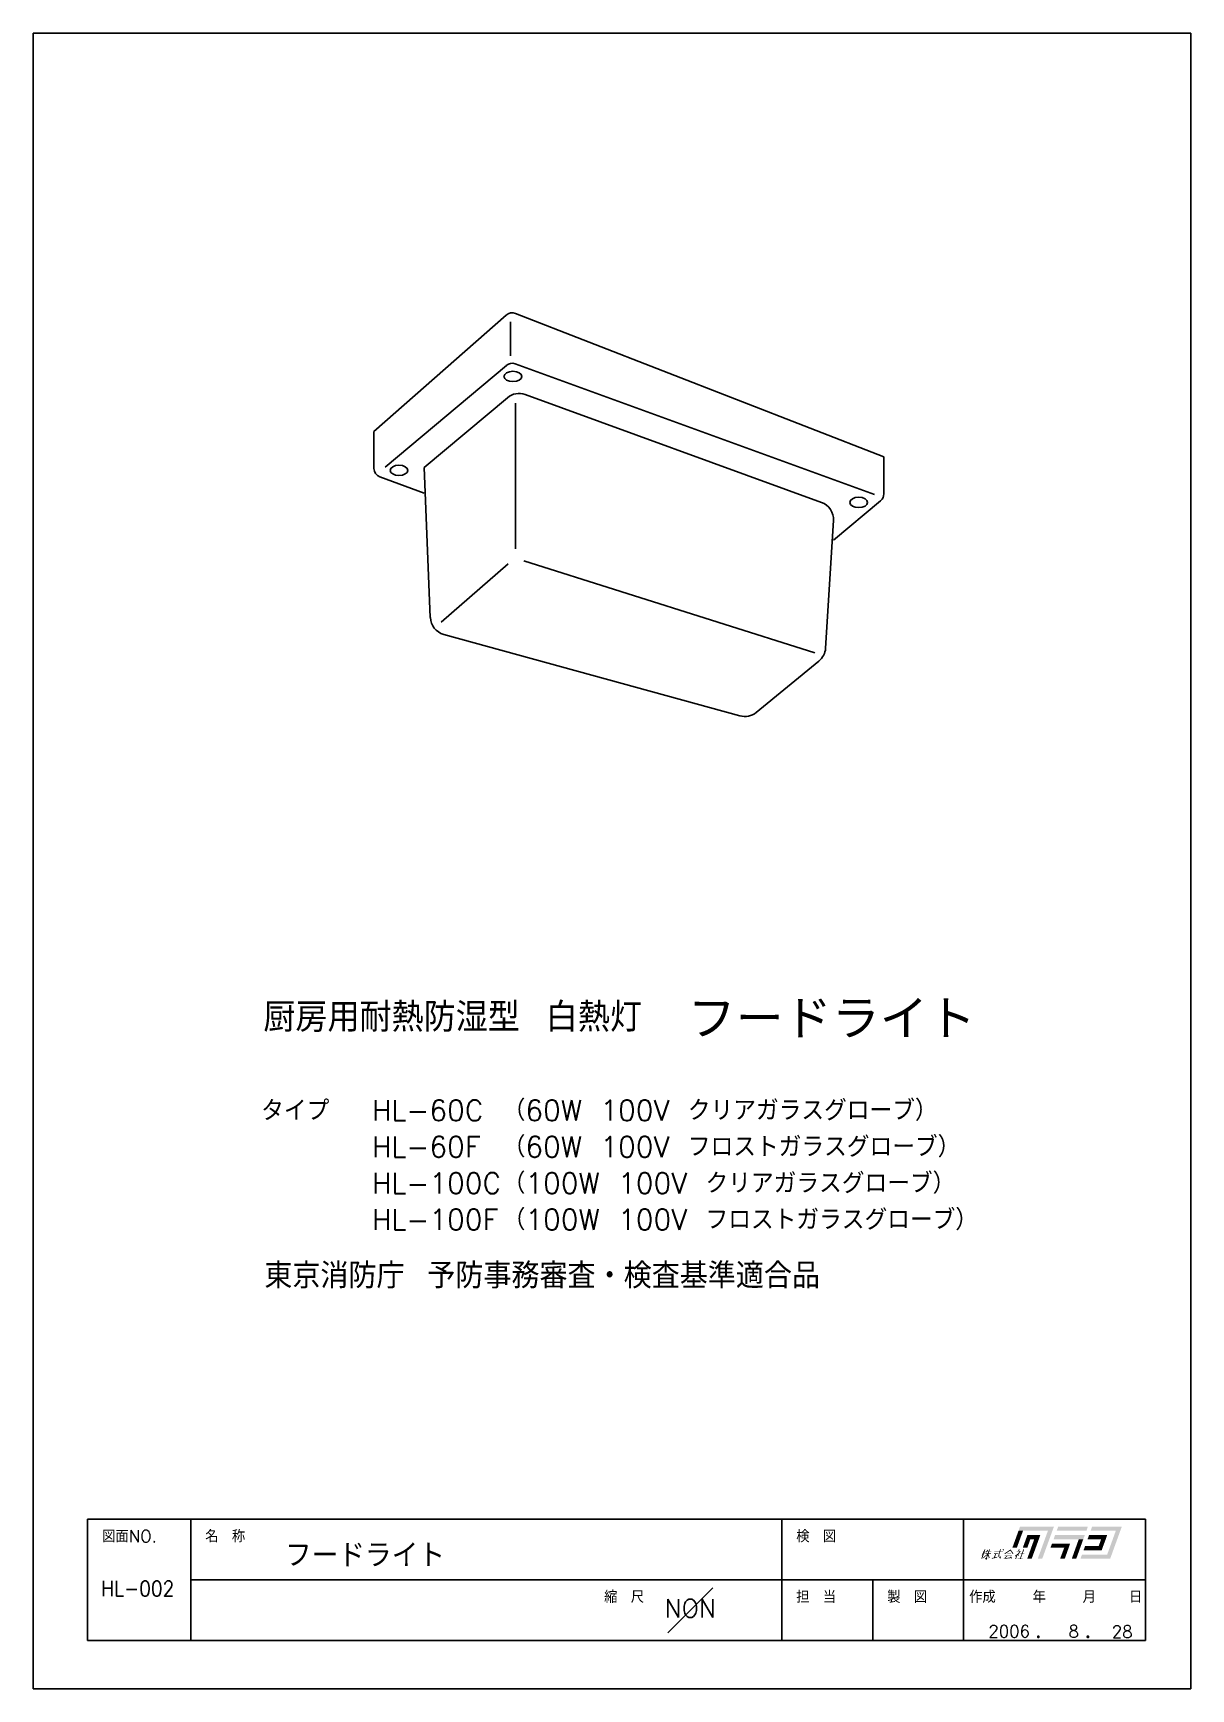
# Model space of a CAD drawing. Extents: x 110 to 1063, y 45 to 1408.
import ezdxf
from ezdxf.enums import TextEntityAlignment as Align

# ---------------------------------------------------------------- set-up
doc = ezdxf.new("R2010")
doc.units = 0
doc.header["$LTSCALE"] = 80
for name, color, linetype in [('MOJI', 4, 'CONTINUOUS'), ('TEXT_0', 7, 'CONTINUOUS'), ('WAKU', 5, 'CONTINUOUS'), ('ZUMOJI', 3, 'CONTINUOUS'), ('天井文字_寸法', 7, 'CONTINUOUS')]:
    doc.layers.add(name, color=color, linetype=linetype)
doc.styles.add('KAN', font='SIMPLEX', dxfattribs={"bigfont": 'BIGFONT'})
doc.styles.get("Standard").update_dxf_attribs({"font": 'txt', "bigfont": 'bigfont'})
doc.styles.add('STD', font='TXT.shx', dxfattribs={"bigfont": 'bigfont.shx'})
doc.styles.add('TEXTSTYLE02', font='MS Gothic.ttf', dxfattribs={"width": 0.8})

msp = doc.modelspace()

# ---------------------------------------------------------------- linework, layer by layer
at = {"layer": 'WAKU'}
for p, q in [((110, 1408.4), (110, 45)), ((1063.4, 1408.4), (110, 1408.4)), ((1063.4, 45), (1063.4, 1408.4)), ((154.9, 184.8), (154.9, 84.9)), ((1026, 184.8), (154.9, 184.8)), ((239.8, 184.8), (239.8, 84.9)), ((726.5, 184.8), (726.5, 84.9)), ((876.2, 184.8), (876.2, 84.9)), ((876.2, 184.8), (876.2, 84.9)), ((1026, 184.8), (1026, 84.9)), ((894.6, 152.3), (894.5, 152.1)), ((894.5, 152.1), (895.2, 152.1)), ((895.2, 152.1), (895.3, 152.3)), ((239.8, 134.9), (1026, 134.9)), ((632.6, 91.1), (669.7, 128.1)), ((801.4, 134.9), (801.4, 84.9)), ((154.9, 84.9), (1026, 84.9)), ((110, 45), (1063.4, 45))]:
    msp.add_line(p, q, dxfattribs=at)
at = {"layer": 'WAKU', "const_width": 1.25}
for points in [[(937.2, 87.9, 1), (938.4, 87.9, 1)], [(978, 87.9, 1), (979.3, 87.9, 1)]]:
    msp.add_lwpolyline(points, format="xyb", close=True, dxfattribs=at)
at = {"layer": 'WAKU'}
for points in [[(922.7, 178.7), (921.5, 175.2), (950.7, 178.7), (949.4, 175.2)], [(954.2, 178.7), (952.9, 175.2), (978.6, 178.7), (977.4, 175.2)], [(982.1, 178.7), (980.9, 175.2), (1006.6, 178.7), (1005.3, 175.2)], [(921.5, 175.2), (925.2, 175.2), (916.4, 161.2), (920.1, 161.2)], [(925, 161.2), (928.7, 161.2), (928.8, 171.7), (932.5, 171.7)], [(934.4, 168.2), (938.2, 168.2), (928.6, 152.1), (932.3, 152.1)], [(932.5, 171.7), (931.2, 168.2), (939.4, 171.7), (938.2, 168.2)], [(945.7, 175.2), (949.4, 175.2), (937.3, 152.1), (941, 152.1)], [(949.1, 164.7), (947.8, 161.2), (964, 164.7), (962.8, 161.2)], [(951.6, 171.7), (950.4, 168.2), (976.1, 171.7), (974.8, 168.2)], [(971.1, 168.2), (974.8, 168.2), (965.3, 152.1), (969, 152.1)], [(979.6, 171.7), (978.3, 168.2), (994.5, 171.7), (993.3, 168.2)], [(989.5, 168.2), (993.3, 168.2), (987.5, 162.6), (991.2, 162.6)], [(1001.6, 175.2), (1005.3, 175.2), (994.5, 155.6), (998.2, 155.6)], [(892.9, 158.2), (893.7, 158.2), (890.7, 152.1), (891.5, 152.1)], [(892.8, 158.2), (892, 155.8), (891.2, 155.1), (891.4, 154.8)], [(892.8, 158.2), (892.9, 158.2), (892, 155.8)], [(895.7, 156.1), (892.2, 153), (895.7, 155.3), (892.5, 152.5)], [(892.5, 158.6), (892.3, 158.2), (894.6, 158.6), (894.4, 158.2)], [(893.5, 159.8), (894.2, 159.8), (893, 158.6), (893.8, 158.6)], [(893.7, 158.2), (893.2, 156.8), (893.7, 156.2), (893.2, 156)], [(894.2, 156.5), (894.1, 156.1), (898.9, 156.5), (898.8, 156.1)], [(895.9, 159.6), (896.5, 159.3), (894.5, 157.5), (895.1, 157.3)], [(896, 156.1), (896.7, 156.1), (894.5, 152.1), (895.2, 152.1)], [(896, 158.6), (895.7, 158.2), (899.1, 158.6), (899, 158.2)], [(895.7, 156.1), (896, 156.1), (895.7, 155.3)], [(896.7, 158.2), (897.4, 158.2), (896.1, 156.5), (896.8, 156.5)], [(896.7, 156.1), (896.3, 155.1), (897.7, 152.8), (897, 152.6)], [(897.4, 160), (898.1, 160), (896.9, 158.6), (897.6, 158.6)], [(899.7, 152.8), (899.3, 152.1), (904, 153.8), (903.8, 153.1)], [(902.3, 156.1), (903, 156.1), (901.2, 153.2), (902, 153.3)], [(901.4, 156.5), (901.3, 156.1), (904.5, 156.5), (904.4, 156.1)], [(901.7, 158.6), (901.5, 158.2), (908.9, 158.6), (908.7, 158.2)], [(905.2, 156.7), (905.9, 156.5), (904.8, 154.2), (905.5, 154.1)], [(904.8, 154.2), (905.5, 154.1), (906.5, 152.1), (906.2, 153.5)], [(905.8, 158.2), (906.5, 158.2), (905.2, 156.7), (905.9, 156.5)], [(906.4, 160), (907.1, 159.9), (905.9, 158.6), (906.6, 158.6)], [(906.2, 153.5), (906.6, 154.1), (906.5, 152.1), (907.1, 153.8)], [(908.3, 159.9), (908.9, 160.3), (909, 159), (909.6, 159.2)], [(911.5, 154.4), (912.4, 154.4), (909.1, 152.1), (909.9, 152.1)], [(909.9, 156.5), (910.3, 155.9), (914.9, 159.8), (915.3, 159.3)], [(910, 154.7), (909.9, 154.4), (916.2, 154.7), (916.1, 154.4)], [(909.9, 152.1), (910.5, 152.6), (915.3, 152.7), (915, 153.3)], [(912.3, 156.8), (912.1, 156.5), (915.4, 156.8), (915.3, 156.5)], [(914.7, 158.9), (915.3, 159.3), (916.7, 156.1), (917.3, 156.5)], [(914.7, 153.7), (915.3, 154), (915.6, 152.3), (916.3, 152.5)], [(921.5, 156.8), (921.8, 156.1), (918.4, 154.5), (918.7, 154)], [(920.1, 155.6), (920.8, 155.6), (918.7, 151.9), (919.4, 151.9)], [(920.1, 158.6), (920, 158.2), (922.7, 158.6), (922.6, 158.2)], [(921.2, 155.7), (922, 154.8), (920.7, 155.4), (921.7, 154.4)], [(920.9, 152.3), (920.8, 151.9), (925, 152.3), (924.9, 151.9)], [(921.6, 159.8), (922.3, 159.8), (921.2, 158.6), (921.9, 158.6)], [(922.3, 158.2), (923.1, 158.2), (921.4, 156.8), (921.8, 156.1)], [(922.7, 158.6), (923.2, 158.6), (922.6, 158.2), (923.1, 158.2)], [(924.2, 156.5), (924.9, 156.5), (922.6, 152.3), (923.3, 152.3)], [(923.1, 156.8), (923, 156.5), (926.2, 156.8), (926.1, 156.5)], [(925.4, 159.8), (926.1, 159.8), (924.3, 156.8), (925, 156.8)], [(959.1, 161.2), (962.8, 161.2), (955.7, 152.1), (959.5, 152.1)], [(998.2, 155.6), (996.9, 152.1), (973.7, 155.6), (972.5, 152.1)], [(991.2, 162.6), (990, 159.1), (976.3, 162.6), (975, 159.1)]]:
    msp.add_solid(points, dxfattribs=at)
at = {"layer": 'ZUMOJI'}
for p, q in [((390.7, 1080.3), (499.5, 1176.2)), ((810.6, 1059.6), (507.2, 1177.6)), ((503, 1142.7), (503, 1170.6)), ((399.9, 1051.1), (499.7, 1134.8)), ((802.8, 1028.5), (507.1, 1136.1)), ((432.1, 1050.7), (500.6, 1108.2)), ((759.2, 1022), (515.3, 1110.8)), ((507.2, 1103.8), (507.2, 983.8)), ((390.7, 1050), (390.7, 1080.3)), ((432.1, 1050.7), (437.1, 927.2)), ((810.6, 1029.1), (810.6, 1059.6)), ((432, 1029.7), (395.6, 1043)), ((769.2, 990.9), (807.9, 1023.4)), ((762.6, 902), (769, 1007)), ((501.2, 971.4), (445.9, 923.5)), ((753.7, 898.1), (514.1, 974)), ((692, 846.2), (448.1, 913.3)), ((757.1, 891.3), (705.5, 849))]:
    msp.add_line(p, q, dxfattribs=at)
for centre, radius, start, end in [((504.5, 1170.6), 7.5, 68.7534, 131.3981), ((504.5, 1129.1), 7.5, 70, 130), ((510.2, 1096.7), 15, 70, 130), ((398.2, 1050), 7.5, 180, 250), ((803.1, 1029.1), 7.5, 310, 0), ((754.1, 1007.9), 15, 356.5035, 70), ((452.1, 927.8), 15, 182.3118, 254.609), ((747.6, 902.9), 15, 309.282, 356.5035), ((696, 860.7), 15, 254.609, 309.282)]:
    msp.add_arc(centre, radius, start, end, dxfattribs=at)
for centre in [(505.1, 1125.7), (411.3, 1048.4), (789.9, 1022)]:
    msp.add_ellipse(centre, major_axis=(-7.35, 0), ratio=0.57735, dxfattribs=at)

# ---------------------------------------------------------------- texts
at = {"layer": 'MOJI'}
for s, height, p in [('厨房用耐熱防湿型 白熱灯', 24, (299.6, 578.9)), ('（60W 100V クリアガラスグローブ）', 17, (496.7, 507.8)), ('タイプ', 17, (297.8, 507.6)), ('HL-60C', 17, (389, 507.8)), ('HL-60F', 17, (389, 477.8)), ('（60W 100V フロストガラスグローブ）', 17, (496.7, 477.8)), ('HL-100C', 17, (389, 447.8)), ('（100W 100V クリアガラスグローブ）', 17, (496.7, 447.8)), ('HL-100F', 17, (389, 417.8)), ('（100W 100V フロストガラスグローブ）', 17, (496.7, 417.8)), ('東京消防庁 予防事務審査・検査基準適合品', 21, (300.4, 368.5))]:
    msp.add_text(s, height=height, dxfattribs=at).set_placement(p, align=Align.BOTTOM_LEFT)
at = {"layer": 'MOJI', "style": 'KAN', "width": 0.9}
msp.add_text('HL-002', height=12.48, dxfattribs=at).set_placement((196.2, 127.6), align=Align.MIDDLE)
at = {"layer": 'MOJI', "style": 'KAN'}
msp.add_text('NON', height=14.98, dxfattribs=at).set_placement((651.2, 111.3), align=Align.MIDDLE)
at = {"layer": 'TEXT_0', "color": 4, "linetype": 'CONTINUOUS', "style": 'STD'}
msp.add_text('フードライト ', height=19.97, dxfattribs=at).set_placement((317.4, 145))
for s, p in [('2006', (930.9, 87.4)), ('8', (971.2, 87.4)), ('28', (1015.4, 87.1))]:
    msp.add_text(s, height=9.98, dxfattribs=at).set_placement(p, align=Align.RIGHT)
at = {"layer": 'WAKU', "style": 'KAN'}
for s, p in [('図面NO.', (166.8, 165.7)), ('名\u3000称', (251.7, 165.7)), ('検\u3000図', (738.4, 165.7)), ('縮\u3000尺', (580.2, 115.8)), ('担\u3000当', (738.4, 115.8)), ('製\u3000図', (813.3, 115.8)), ('作成', (880.8, 115.8)), ('年', (933.1, 115.8)), ('月', (974.3, 115.8)), ('日', (1012.5, 115.8))]:
    msp.add_text(s, height=9.98, dxfattribs=at).set_placement(p)
at = {"layer": '天井文字_寸法', "color": 7, "style": 'TEXTSTYLE02'}
msp.add_text('フードライト', height=29, dxfattribs=at).set_placement((649, 583.1))

doc.saveas('drawing.dxf')
